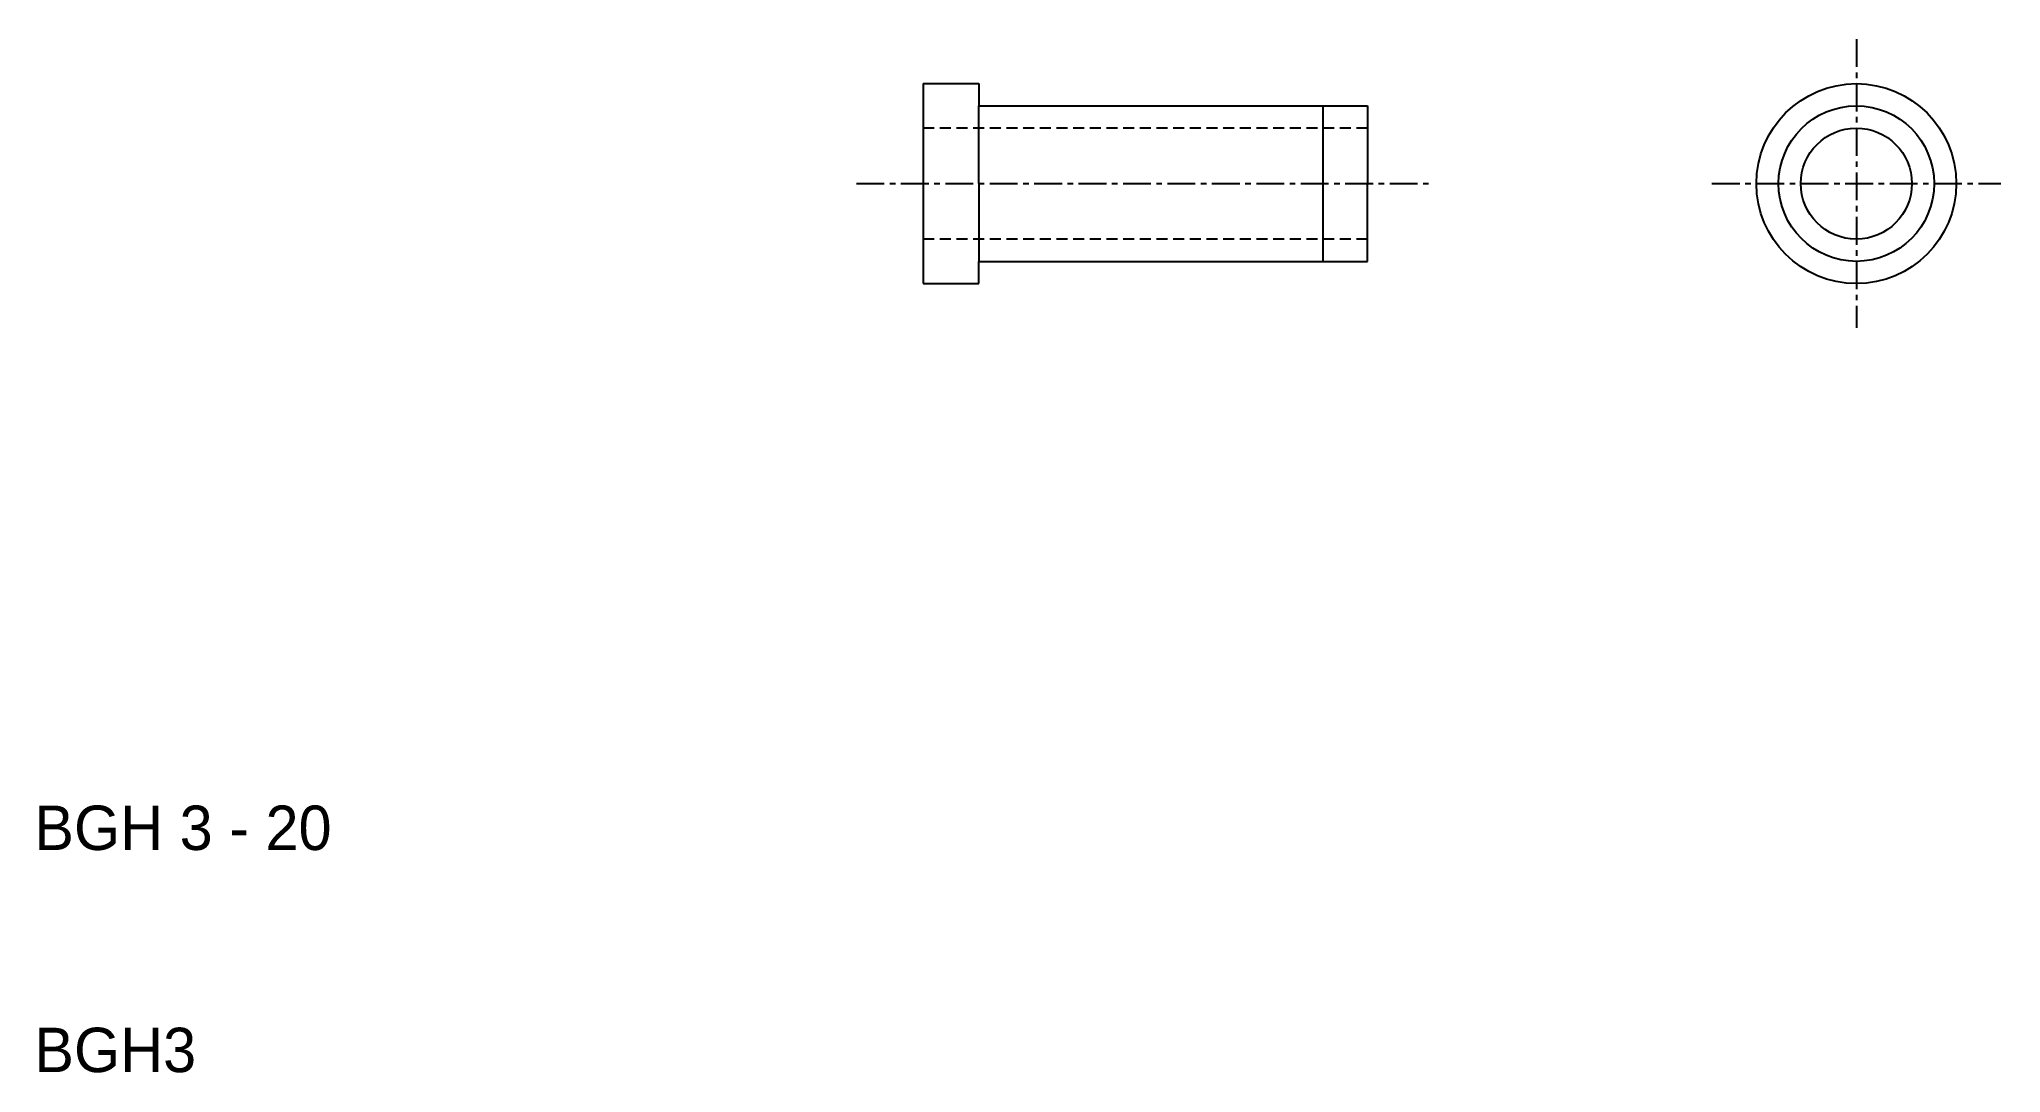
# Model space of a CAD drawing. Extents: x 10.2 to 98.5, y 10 to 56.5.
import ezdxf

# ---------------------------------------------------------------- set-up
doc = ezdxf.new("R2010")
doc.units = 0
doc.linetypes.add('CENTER', pattern=[2, 1.25, -0.25, 0.25, -0.25])
doc.linetypes.add('DASHED', pattern=[0.75, 0.5, -0.25])
doc.layers.get('0').update_dxf_attribs({"linetype": 'CONTINUOUS'})
doc.layers.add('CENTER', color=1, linetype='CENTER')

msp = doc.modelspace()

# ---------------------------------------------------------------- linework, layer by layer
at = {"color": 7, "linetype": 'CONTINUOUS'}
for p, q in [((50, 54.5), (50, 45.5)), ((50, 54.5), (52.5, 54.5)), ((52.5, 54.5), (52.5, 53.5)), ((52.5, 53.5), (70, 53.5)), ((52.5, 50), (52.5, 53.5)), ((68, 46.5), (68, 53.5)), ((70, 53.5), (70, 50)), ((52.5, 50), (52.5, 46.5)), ((70, 46.5), (70, 50)), ((52.5, 46.5), (70, 46.5)), ((52.5, 45.5), (52.5, 46.5)), ((50, 45.5), (52.5, 45.5))]:
    msp.add_line(p, q, dxfattribs=at)
at = {"color": 3, "linetype": 'DASHED'}
for p, q in [((70, 52.5), (50, 52.5)), ((70, 47.5), (50, 47.5))]:
    msp.add_line(p, q, dxfattribs=at)
at = {"color": 7, "linetype": 'CONTINUOUS'}
for radius in [4.5, 3.5, 2.5]:
    msp.add_circle((92, 50), radius, dxfattribs=at)
at = {"layer": 'CENTER', "color": 1, "linetype": 'CENTER'}
for p, q in [((92, 56.5), (92, 43.5)), ((47, 50), (73, 50)), ((85.5, 50), (98.5, 50))]:
    msp.add_line(p, q, dxfattribs=at)

# ---------------------------------------------------------------- texts
at = {"color": 7, "linetype": 'CONTINUOUS'}
for s, p in [('BGH 3 - 20', (10, 20)), ('BGH3', (10, 10))]:
    msp.add_text(s, height=2, dxfattribs=at).set_placement(p)

doc.saveas('drawing.dxf')
